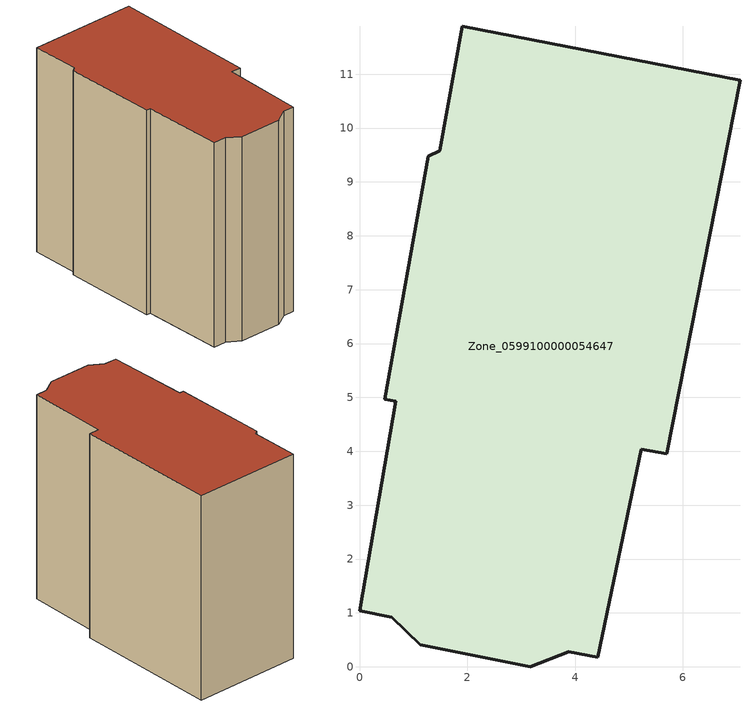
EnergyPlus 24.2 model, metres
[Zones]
Zone_0599100000054647
 floor ground (C_G): 0.6,0.92 0,1.04 0.67,4.93 0.47,4.97 1.28,9.48 1.49,9.58 1.91,11.89 7.06,10.88 5.7,3.95 5.23,4.04 4.42,0.18 3.88,0.28 3.17,0 1.13,0.41 z0
 wall outside (C_F): 5.23,4.04 5.7,3.95 7.06,10.88 1.91,11.89 1.49,9.58 1.28,9.48 0.47,4.97 0.67,4.93 0,1.04 0.6,0.92 1.13,0.41 3.17,0 3.88,0.28 4.42,0.18 5.23,4.04 z0:10.02
 roof outside (C_R): 3.88,0.28 4.42,0.18 5.23,4.04 5.7,3.95 7.06,10.88 1.91,11.89 1.49,9.58 1.28,9.48 0.47,4.97 0.67,4.93 0,1.04 0.6,0.92 1.13,0.41 3.17,0 z10.02
[BUILDING]
Pand.0599100000054647: North Axis=0; Terrain=City; Loads Convergence Tolerance Value=0.04; Temperature Convergence Tolerance Value=0.4; Solar Distribution=FullExterior; Maximum Number of Warmup Days=25; Minimum Number of Warmup Days=1
[Site:Location]
Rotterdam.The.Hague.AP_ZH_NLD Design_Conditions: Latitude=51.96; Longitude=4.45; Time Zone=1; Elevation=-4.5
[SITE:GROUNDTEMPERATURE:BUILDINGSURFACE]
18, 18, 18, 18, 18, 18, 18, 18, 18, 18, 18, 18
[MATERIAL] Thermal Absorptance=0.9; Solar Absorptance=0.7; Visible Absorptance=0.7
Name | Roughness | Thickness | Conductivity | Density | Specific Heat
G.TC.1946 | MediumSmooth | 0.15 | 1 | 540 | 1210
F.TC.1946 | Rough | 0.3 | 0.857143 | 1920 | 840
R.TC.1946 | MediumRough | 0.2 | 0.909091 | 1500 | 1000
[CONSTRUCTION]
C_G: G.TC.1946
C_F: F.TC.1946
C_R: R.TC.1946
[ZONE]
Zone_0599100000054647: Type=1; Multiplier=1; Ceiling Height=Autocalculate; Volume=Autocalculate; Floor Area=autocalculate; Part of Total Floor Area=Yes
[ZONEINFILTRATION:DESIGNFLOWRATE]
Infil_Zone_0599100000054647: Zone or ZoneList or Space or SpaceList=Zone_0599100000054647; Schedule=AlwaysOn; Design Flow Rate Calculation Method=Flow/Area; Flow Rate per Floor Area=0.003; Constant Term Coefficient=1; Temperature Term Coefficient=0; Velocity Term Coefficient=0; Velocity Squared Term Coefficient=0
[HVACTEMPLATE:ZONE:IDEALLOADSAIRSYSTEM]
Zone_0599100000054647: Maximum Heating Supply Air Temperature=50; Minimum Cooling Supply Air Temperature=13; Maximum Heating Supply Air Humidity Ratio=0.0156; Minimum Cooling Supply Air Humidity Ratio=0.0077; Heating Limit=NoLimit; Cooling Limit=NoLimit; Dehumidification Control Type=ConstantSensibleHeatRatio; Cooling Sensible Heat Ratio=0.7; Dehumidification Setpoint=60; Humidification Control Type=None; Humidification Setpoint=30; Outdoor Air Method=None; Outdoor Air Flow Rate per Person=0.00944; Outdoor Air Flow Rate per Zone Floor Area=0; Outdoor Air Flow Rate per Zone=0; Demand Controlled Ventilation Type=None; Outdoor Air Economizer Type=NoEconomizer; Heat Recovery Type=None; Sensible Heat Recovery Effectiveness=0.7; Latent Heat Recovery Effectiveness=0.65
[ZONECONTROL:THERMOSTAT]
ThermostatControl_Zone_0599100000054647: Zone or ZoneList=Zone_0599100000054647; Control Type Schedule=DualSetpointControlType; Control 1=Thermostat_Zone_0599100000054647; Temperature Difference Between Cutout And Setpoint=0
[THERMOSTATSETPOINT:DUALSETPOINT]
Thermostat_Zone_0599100000054647: Heating Setpoint Temperature Schedule=HeatingSetpoint_Zone_0599100000054647; Cooling Setpoint Temperature Schedule=CoolingSetpoint_Zone_0599100000054647
[SCHEDULE:COMPACT]
HeatingSetpoint_Zone_0599100000054647: Through: 12/31, For: AllDays, Until: 24:00, 21
CoolingSetpoint_Zone_0599100000054647: Through: 12/31, For: AllDays, Until: 24:00, 24
DualSetpointControlType: Through: 12/31, For: AllDays, Until: 24:00, 4
AlwaysOn: Through: 12/31, For: AllDays, Until: 24:00, 1
